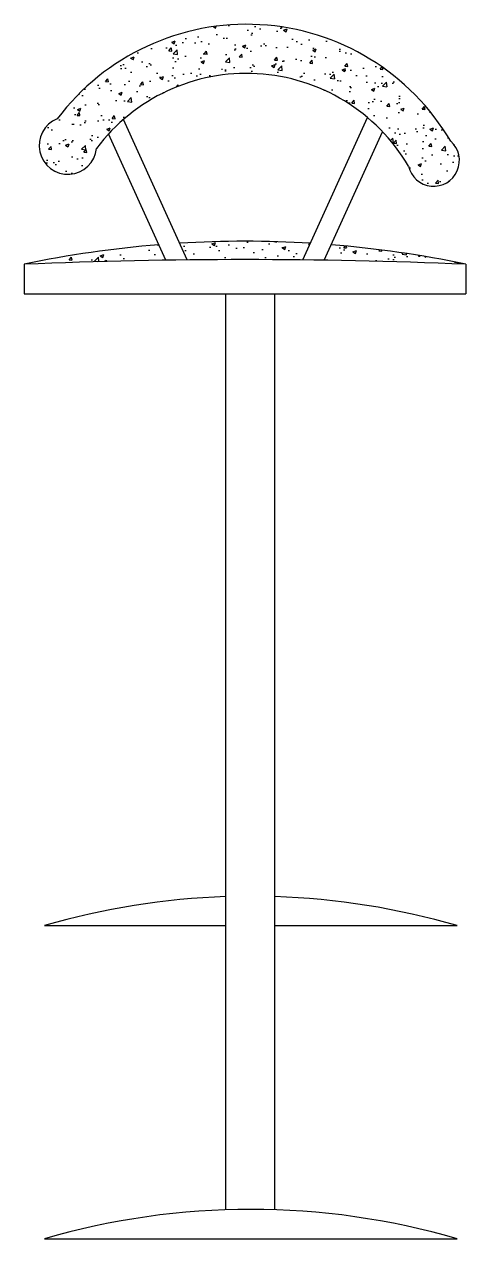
# Model space of a CAD drawing. Header units: millimetres. Extents: x -18330 to -17880, y 7305 to 8542.
import ezdxf

# ---------------------------------------------------------------- set-up
doc = ezdxf.new("R2010")
doc.units = ezdxf.units.MM

msp = doc.modelspace()

# ---------------------------------------------------------------- hatches: boundary and pattern name
h = msp.add_hatch()
h.set_pattern_fill('AR-CONC', scale=5, style=0)
h.set_pattern_definition([(50, (-37744.247, -36360.233), (35.86301, -3.137607), [3.75, -41.25]), (355, (-37744.247, -36360.233), (-6.937567, 37.609607), [3, -33]), (100.4514, (-37741.258, -36360.494), (28.92547, 34.471977), [3.18701, -35.057106]), (46.1842, (-37744.247, -36350.233), (53.362052, -8.27595), [5.625, -61.875]), (96.6356, (-37739.8, -36350.92), (46.733135, 48.705894), [4.780514, -52.58565]), (351.1842, (-37744.247, -36350.233), (46.7331, 48.70593), [4.5, -49.5]), (21, (-37739.247, -36352.733), (29.845353, -20.130945), [3.75, -41.25]), (326, (-37739.247, -36352.733), (12.165767, 36.257502), [3, -33]), (71.4514, (-37736.76, -36354.41), (42.011131, 16.126525), [3.18701, -35.057106]), (37.5, (-37744.247, -36360.233), (0.6079928, 16.6446927), [0, -32.6, 0, -33.5, 0, -33.125]), (7.5, (-37744.247, -36360.233), (13.153477, 19.7205856), [0, -19.1, 0, -31.85, 0, -12.625]), (327.5, (-37755.397, -36360.233), (26.6911218, -1.1277436), [0, -12.5, 0, -39, 0, -51.75]), (317.5, (-37760.397, -36360.233), (29.159308, 5.005249), [0, -16.25, 0, -25.9, 0, -36.75])])
h.paths.add_polyline_path([(-18296.5, 8445.4, 1.779128), (-18256.6, 8415.4, -0.535202), (-17938.6, 8397.3, 1.373991), (-17895.5, 8422.6, 0.535202)])
h.paths.add_polyline_path([(-18171.9, 8318.7), (-18164.2, 8301.7, -0.005552), (-18046.2, 8301.7), (-18038.5, 8318.7, 0.03058)])
h.paths.add_polyline_path([(-18330.2, 8297.3, -0.006791), (-18186, 8301.4), (-18193.1, 8317.2, 0.031762)])
h.paths.add_polyline_path([(-17880.2, 8297.3, 0.031762), (-18017.2, 8317.2), (-18024.4, 8301.4, -0.006791)])

# ---------------------------------------------------------------- linework, layer by layer
at = {"color": 7}
for p, q in [((-18164.2, 8301.7), (-18229.1, 8444.8)), ((-18046.2, 8301.7), (-17980.4, 8446.8)), ((-18186, 8301.4), (-18244.4, 8430)), ((-18024.4, 8301.4), (-17965, 8432.3)), ((-18330.2, 8297.3), (-18330.2, 8267.3)), ((-17880.2, 8297.3), (-17880.2, 8267.3)), ((-18330.2, 8267.3), (-17880.2, 8267.3)), ((-18124.7, 7334.2), (-18124.7, 8267)), ((-18074.7, 7334.2), (-18074.7, 8267)), ((-18309.6, 7623.5), (-18124.7, 7623.5)), ((-18074.7, 7623.5), (-17889, 7623.5)), ((-18309.6, 7304.6), (-17889, 7304.6))]:
    msp.add_line(p, q, dxfattribs=at)
for centre, radius, start, end in [((-18103.6, 8300.3), 241.4, 30.4353, 143.0584), ((-18103.6, 8300.3), 191.4, 30.4353, 143.0584), ((-18285.7, 8418.2), 29.3, 111.7367, 354.38), ((-17912.9, 8403), 26.3, 192.5301, 48.3405), ((-18105.2, 7229.6), 1091.1, 94.6233, 101.9002), ((-18105.2, 7229.6), 1091.1, 86.4969, 93.5031), ((-18105.2, 7229.6), 1091.1, 78.0998, 85.3767), ((-18105.2, 2991.4), 5310.6, 87.5718, 92.4282), ((-18099.3, 6901.4), 752.1, 91.9349, 106.2369), ((-18099.3, 6901.4), 752.1, 73.7631, 88.1253), ((-18099.3, 6582.4), 752.1, 73.7631, 106.2369)]:
    msp.add_arc(centre, radius, start, end, dxfattribs=at)

doc.saveas('drawing.dxf')
